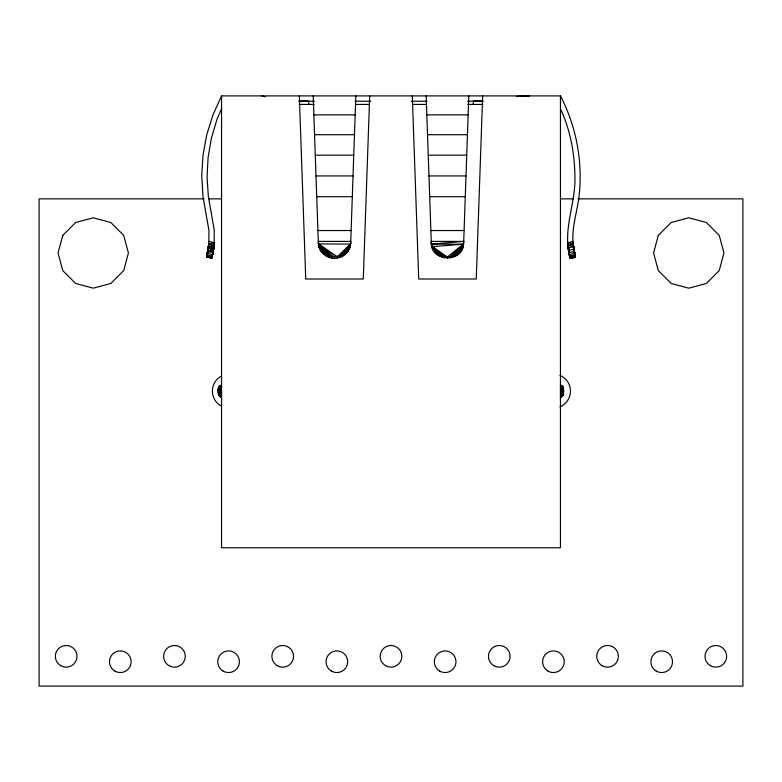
<?xml version="1.0" encoding="UTF-8"?>
<svg xmlns="http://www.w3.org/2000/svg" width="782" height="782" viewBox="0 0 782 782"><rect width="100%" height="100%" fill="white"/><g stroke="black" fill="none" stroke-linecap="round" stroke-linejoin="round"><path stroke-width="1.17" d="M221.589 108.649L217.015 119.245L211.423 138.062L208.09 157.397L207.064 177.006L208.354 196.585L214.258 230.123L214.092 245.313L211.795 258.314L206.634 256.985L208.862 244.082L208.95 230.534L203.007 196.702L201.727 175.94L202.988 155.168L206.751 134.709L212.968 114.856L221.55 95.903L560.45 95.903C576.481 126.733 583.01 162.187 578.993 196.702C577.028 212.509 571.407 228.109 573.157 244.209L575.366 256.985C566.784 262.742 569.804 249.722 567.937 245.587C565.718 222.411 575.62 200.202 574.936 177.006C574.653 153.565 570.371 129.968 560.411 108.649M313.201 95.903L318.333 242.801C318.342 252.312 328.039 259.927 337.296 258.08L337.306 256.75L350.434 244.082L350.698 242.801L355.83 95.903M450.1 258.099L450.109 256.779L463.384 244.209L463.716 241.403L431.253 241.403C429.396 262.185 463.814 263.788 463.667 242.801L468.799 95.903M452.798 257.444L452.807 256.115L463.384 244.209L431.566 244.082L431.302 242.801L426.17 95.903M350.698 242.801C349.642 258.832 324.344 262.156 319.33 246.643L318.284 241.403L350.747 241.403C351.138 249.331 345.263 256.916 337.296 258.08M342.536 256.242L342.555 254.912L350.434 244.082L318.577 243.925L318.333 242.801L319.379 248.011L318.577 243.925L337.306 256.75M349.662 248.011L344.833 254.688L344.862 253.348L350.434 244.082L349.662 248.011L346.827 252.762L346.856 251.423L350.101 246.672L347.462 250.68M463.335 245.587L463.384 244.209L457.666 253.485L457.636 254.824L462.533 248.256L463.384 244.209L432.28 246.613L431.302 242.801M461.282 250.729L462.573 246.887C457.343 261.667 433.902 259.204 431.566 244.082L463.716 241.403M221.55 385.243C216.917 385.634 216.643 395.526 221.55 395.565M349.153 247.933L348.449 250.523L347.726 250.328L347.687 251.677L349.153 247.933L346.856 251.423M369.69 95.903L363.288 279.008L305.742 279.008L299.35 95.903M482.65 95.903L476.258 279.008L418.712 279.008L412.31 95.903M211.795 258.314L214.092 245.304L212.293 256.242L207.132 254.912L208.862 244.082L207.474 253.348L208.589 246.643L214.092 245.313L212.03 257.386L206.868 256.056L208.862 244.082L214.092 245.313L211.854 258.08L206.692 256.75L208.862 244.082L214.307 242.801L213.027 252.762L207.856 251.423L208.872 243.925L207.474 253.348L212.636 254.688L214.307 242.801L209.058 241.403M560.45 394.842L563.245 393.786L563.607 391.655L563.245 388.419L560.45 387.373M212.03 257.386L214.092 245.304L213.418 250.523L208.413 247.933L208.872 243.925L206.634 256.985M221.55 385.624L218.852 387.012L218.393 390.56L218.852 388.937L221.55 388.204M560.45 386.65L562.942 387.559L563.607 389.524L563.47 394.578L562.16 396.122L560.45 396.591M206.868 256.056L208.872 243.925L206.692 256.75M213.418 250.523L208.051 250.328L213.222 251.677L214.092 245.304L212.636 254.688L213.779 248.011L208.589 246.643L213.945 246.672M318.489 244.561L318.577 243.925L334.52 256.985L334.52 258.314M207.132 254.912L208.872 243.925M213.222 251.677L213.603 249.302L208.413 247.933M221.55 394.011L218.608 393.053L218.452 388.918L219.175 387.461L221.55 386.65M560.45 396.963L562.16 396.464L563.607 394.245L562.16 395.721L560.45 396.151M563.245 394.734L563.607 393.532M218.452 388.918L219.556 387.813L221.55 387.373M218.608 387.735L221.55 386.064M462.573 246.887L457.666 253.485M462.533 248.256L459.64 252.938L459.679 251.589L461.331 249.38M344.833 254.688L346.152 252.684M346.827 252.762L349.104 249.302M218.608 389.162L218.608 388.126M344.862 253.348L349.701 246.643M456.786 254.385L455.329 256.34L455.349 255L463.384 244.209L447.333 256.985L447.333 258.304M350.434 244.082L340.014 256.056L340.004 257.386L341.558 255.734M563.47 392.945L560.45 394.011M218.852 387.012L218.608 394.959L220.006 396.572L221.55 396.973L219.556 396.181L219.556 386.034L221.55 385.35M563.607 391.655L560.45 392.114M563.245 388.419L562.942 386.748L560.45 385.624M218.452 390.521L221.55 390.101M563.245 392.535L560.45 393.092M516.755 96.763L518.837 96L529.541 95.903M218.852 389.622L221.55 389.123M329.036 257.386L329.017 256.056L318.577 243.925L320.581 250.523L321.304 250.328L318.577 243.925L331.724 256.75L331.734 258.08M567.693 242.801L572.942 241.403L573.753 249.116L568.573 250.475L570.205 258.304L567.693 242.801L573.138 244.082L575.366 256.985L573.411 246.613L567.908 245.294L568.573 250.475M574.135 251.374L568.964 252.713L568.211 247.982L573.411 246.613L575.366 256.985M568.211 247.982L569.345 254.639L574.516 253.3L573.411 246.613L575.122 256.017L569.97 257.346L567.908 245.294L573.138 244.082M569.345 254.639L567.908 245.294L570.156 258.099L575.317 256.779M560.45 396.865L562.581 396.063L562.581 386.152L560.45 385.243L560.958 385.282L560.958 396.924M560.45 395.565L562.581 394.939L563.245 393.786M299.076 101.015L308.724 101.015L308.724 104.671M482.924 101.015L473.276 101.015L473.276 104.671M298.841 101.23L314.423 101.23M354.989 101.23L370.863 101.23M411.137 101.23L427.011 101.23M467.577 101.23L483.159 101.23M299.125 104.426L314.178 104.426M355.585 104.426L369.055 104.426M412.945 104.426L426.415 104.426M467.822 104.426L482.875 104.426M313.865 114.856L355.165 114.856M426.835 114.856L468.135 114.856M314.56 134.709L354.481 134.709M427.519 134.709L467.44 134.709M315.273 155.168L353.757 155.168M428.243 155.168L466.727 155.168M315.996 175.94L353.034 175.94M428.966 175.94L466.004 175.94M316.72 196.702L352.311 196.702M429.689 196.702L465.28 196.702M204.053 198.853L39.1 198.853L39.1 686.097L742.9 686.097L742.9 198.853L577.947 198.853M208.941 198.853L221.159 198.853M560.841 198.853L573.059 198.853M317.903 230.534L351.128 230.534M430.872 230.534L464.097 230.534M218.852 391.108L221.55 391.108M560.45 391.108L563.245 391.108M560.45 390.101L563.47 390.472M221.55 392.114L218.452 391.694M560.45 389.123L563.245 389.68M221.55 393.092L218.852 392.593M560.45 388.204L563.607 389.524M221.55 394.842C216.585 392.202 217.885 395.819 221.55 396.591M560.45 386.064L562.16 386.494L563.47 387.911M221.55 396.151L218.608 394.48L218.393 388.38M560.45 385.35L562.581 386.152L563.607 387.97M221.55 396.865L221.023 396.826L221.023 385.291M262.048 95.903L265.245 96.763M218.608 394.089L218.393 392.681M444.567 258.05L444.557 256.721L432.28 246.613L435.095 251.374L435.134 252.713L432.329 247.982L432.28 246.613L447.333 256.985M432.329 247.982L437.099 254.639L437.07 253.3L432.28 246.613L441.879 256.017L441.889 257.346M432.28 246.613L439.357 254.864L439.376 256.193M563.245 387.168L563.47 394.744M325.185 254.424L326.495 256.242L326.475 254.912L318.577 243.925L320.581 250.523M432.993 247.278L431.576 245.294L432.808 247.376M435.877 252.566L437.099 254.639M319.33 246.643L318.597 244.082L320.493 248.432M322.966 252.606L324.198 254.688L324.168 253.348L318.577 243.925L322.213 252.762L318.645 245.304L319.926 249.292L319.887 247.933M318.645 245.304L321.343 251.677L321.304 250.328M218.608 394.48L218.852 395.203M574.887 255L575.151 256.115L573.157 244.209L574.887 255L573.157 244.209L574.555 253.485M570.146 258.05L567.908 245.294L569.697 256.193L574.858 254.864L573.411 246.613M569.394 254.824L567.937 245.587L569.99 257.444M567.937 245.587L569.726 256.34M568.25 248.256L569.013 252.938M433.482 249.116L433.521 250.475M563.245 386.973L563.245 395.242M562.942 386.533L562.942 395.682M562.16 385.741L562.16 396.464M561.701 385.506L561.701 396.709M561.222 385.34L561.222 396.875M560.45 95.903L560.45 547.771L221.55 547.771L221.55 95.903M220.504 385.418L220.504 396.797M220.006 385.643L220.006 396.572M219.175 386.396L219.175 395.819M218.852 386.807L218.852 395.409M218.452 387.735L218.452 394.48M559.98 375.37A17.048 17.048 0 0 1 559.98 406.845M220.915 405.878A17.048 17.048 0 0 1 220.915 376.338M62.765 235.392L58.044 252.987L62.765 270.582L75.639 283.465L93.234 288.177L110.829 283.465L123.712 270.582L128.424 252.987L123.712 235.392L110.829 222.518L93.234 217.797L75.639 222.518L62.765 235.392M658.288 235.392L653.576 252.987L658.288 270.582L671.171 283.465L688.766 288.177L706.361 283.465L719.235 270.582L723.956 252.987L719.235 235.392L706.361 222.518L688.766 217.797L671.171 222.518L658.288 235.392M60.752 665.697A10.831 10.831 0 0 0 76.998 656.323A10.831 10.831 0 0 0 60.752 646.949A10.831 10.831 0 0 0 60.752 665.697M114.895 671.112A10.831 10.831 0 0 0 131.132 661.738A10.831 10.831 0 0 0 114.895 652.354A10.831 10.831 0 0 0 114.895 671.112M169.029 665.697A10.831 10.831 0 0 0 185.275 656.323A10.831 10.831 0 0 0 169.029 646.949A10.831 10.831 0 0 0 169.029 665.697M223.173 671.112A10.831 10.831 0 0 0 239.409 661.738A10.831 10.831 0 0 0 223.173 652.354A10.831 10.831 0 0 0 223.173 671.112M277.307 665.697A10.831 10.831 0 0 0 293.553 656.323A10.831 10.831 0 0 0 277.307 646.949A10.831 10.831 0 0 0 277.307 665.697M331.451 671.112A10.831 10.831 0 0 0 347.687 661.738A10.831 10.831 0 0 0 331.451 652.354A10.831 10.831 0 0 0 331.451 671.112M385.585 665.697A10.831 10.831 0 0 0 401.831 656.323A10.831 10.831 0 0 0 385.585 646.949A10.831 10.831 0 0 0 385.585 665.697M439.728 671.112A10.831 10.831 0 0 0 455.965 661.738A10.831 10.831 0 0 0 439.728 652.354A10.831 10.831 0 0 0 439.728 671.112M493.862 665.697A10.831 10.831 0 0 0 510.108 656.323A10.831 10.831 0 0 0 493.862 646.949A10.831 10.831 0 0 0 493.862 665.697M548.006 671.112A10.831 10.831 0 0 0 564.242 661.738A10.831 10.831 0 0 0 548.006 652.354A10.831 10.831 0 0 0 548.006 671.112M602.14 665.697A10.831 10.831 0 0 0 618.386 656.323A10.831 10.831 0 0 0 602.14 646.949A10.831 10.831 0 0 0 602.14 665.697M656.274 671.112A10.831 10.831 0 0 0 672.52 661.738A10.831 10.831 0 0 0 656.274 652.354A10.831 10.831 0 0 0 656.274 671.112M710.418 665.697A10.831 10.831 0 0 0 726.654 656.323A10.831 10.831 0 0 0 710.418 646.949A10.831 10.831 0 0 0 710.418 665.697"/></g></svg>
